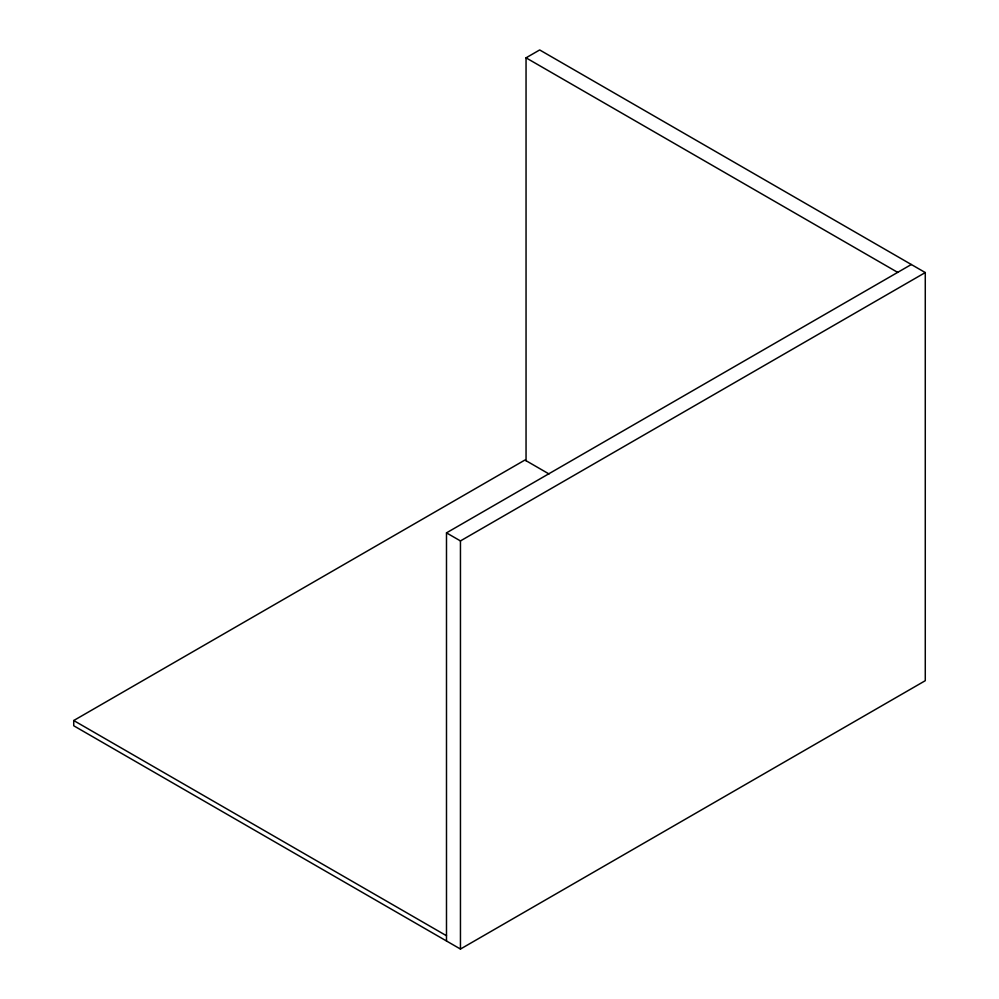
<?xml version="1.0" encoding="UTF-8"?>
<svg xmlns="http://www.w3.org/2000/svg" width="999" height="999" viewBox="0 0 999 999"><rect width="100%" height="100%" fill="white"/><g stroke="black" fill="none" stroke-linecap="round" stroke-linejoin="round"><path stroke-width="1.5" d="M526.048 460.701L526.048 57.83L539.685 49.95L925.274 272.565L925.274 680.694L460.452 949.05L73.726 725.774L73.726 720.529L524.912 460.039L549.013 473.963M446.491 940.983L446.491 532.867L911.313 264.51M446.491 532.867L460.452 540.921L925.274 272.565M526.048 57.83L897.676 272.377M73.726 720.529L446.491 935.738M460.452 540.921L460.452 949.05"/></g></svg>
